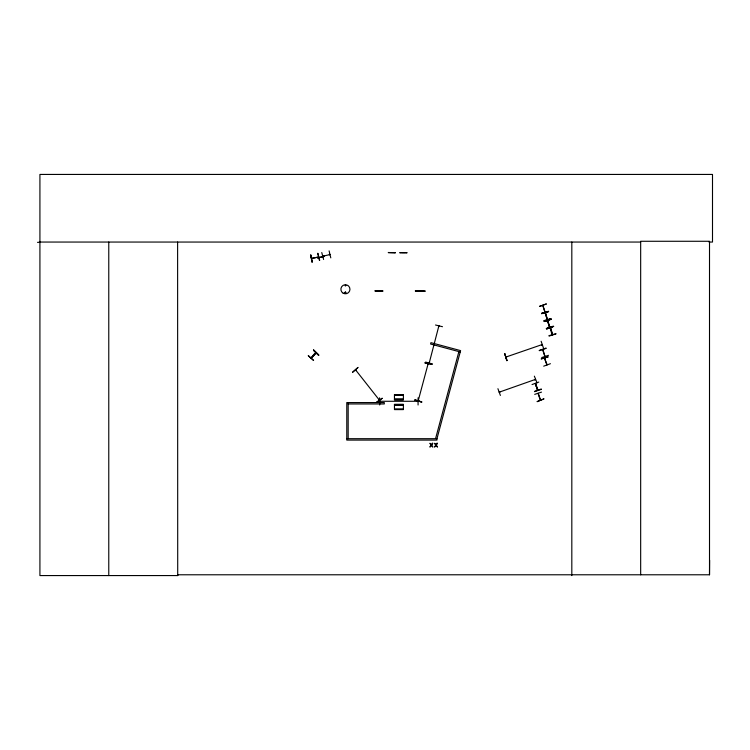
<?xml version="1.0" encoding="UTF-8"?>
<svg xmlns="http://www.w3.org/2000/svg" width="750" height="750" viewBox="0 0 750 750"><rect width="100%" height="100%" fill="white"/><g stroke="black" fill="none" stroke-linecap="round" stroke-linejoin="round"><path stroke-width="1.12" d="M708.994 242.053L712.5 242.053L712.5 174.431L39.919 174.431L39.919 575.569L177.713 575.569L177.619 574.781L709.509 574.781L709.612 560.278M418.641 400.228L418.444 400.837M427.894 364.425L428.137 363.712L427.931 364.378M428.906 362.784L429.384 362.241L429.188 363.009M439.116 325.941L438.637 326.484M537.647 390.188L535.312 383.409L537.562 390.216M537.45 389.484L537.703 389.344M546.853 364.959L544.547 358.172M547.153 364.744L544.509 358.256M344.728 292.622C346.537 290.306 345.806 295.125 344.803 292.453M345.816 285.544C344.569 286.819 345.487 284.072 345.731 285.722M344.953 292.491C345.816 294.244 346.022 291.272 345.056 292.406M540.272 400.144L538.013 393.337M506.053 357.3L506.531 356.756M535.519 379.706L534.881 379.922M542.306 344.822L541.594 344.691M545.128 312.131L542.831 305.419M545.344 313.397L545.419 312.638L547.144 319.584L545.138 312.703M547.491 319.462L547.303 318.863M549.506 327.262L547.537 320.531M549.394 326.625L549.891 327.281M550.388 328.678C550.462 324 554.644 345.787 550.209 327.825M552.525 334.462L551.981 333.919M355.641 369.947L379.331 400.05M421.688 402.103L414.853 399.909L421.697 402.066M425.597 362.072L432.516 363.938M435.525 325.003L442.491 326.719M418.556 400.716L418.406 400.012M427.95 364.406L428.119 363.778L418.219 400.706M429.253 362.878L438.872 325.875L438.984 326.578M431.822 364.256L424.791 362.831L431.812 364.294M458.888 351.6L435.628 438.412L436.969 438.769L436.969 440.091L346.781 440.091L346.781 402.572L384.3 402.572L384.3 403.959L348.169 403.959M318.469 257.091L311.681 258.216M322.884 255.853L323.588 255.694M310.941 357.778L311.625 357.553M316.163 352.922C303.834 366.975 317.006 349.556 315.637 353.512M505.941 357.037L506.625 356.803L506.175 357.262M534.778 379.641L535.416 379.406L499.247 392.166M499.228 391.903L499.913 391.959M356.091 370.509L355.594 369.891M318.506 257.025L311.606 258.562M323.1 256.134L329.953 254.588M418.059 401.531L417.338 401.531M542.644 349.809L544.847 356.316M540.553 399.966L538.275 393.328M547.453 319.387L545.456 312.759M549.853 327.216L547.781 320.456M552.516 334.547L550.528 327.891M379.678 401.278L418.05 401.278L417.356 401.259M380.325 401.559L379.678 401.531M313.509 350.25L318.619 355.284M316.097 352.913L311.156 357.966M313.575 360.384L308.222 355.613L313.547 360.422M352.669 372.159L358.05 367.425L352.697 372.206M376.462 402.403L382.284 398.203L376.434 402.366M506.625 356.803L506.016 357.019L542.231 344.541M542.128 344.55L541.725 345.066M543.459 348.047L541.125 341.259M548.034 356.887L541.153 358.941L548.044 356.934M550.425 363.703L543.694 366.169M499.922 391.922L499.397 392.147M500.391 395.428L497.916 388.697M538.781 382.087L532.05 384.553M534.459 391.406L541.219 389.034M534.544 391.659L541.322 389.316M546.009 348.066L539.241 350.438M539.325 350.681L546.103 348.356M544.941 356.363L542.953 349.706M548.503 355.322L541.697 357.553M534.712 394.369L541.509 392.119M546.272 303.994L539.522 306.422M539.503 306.375L546.262 303.956M541.631 313.378L548.569 311.241M541.716 313.659L548.672 311.578L541.603 313.284L541.828 313.706M543.938 320.663L550.8 318.581M544.012 320.916L550.884 318.863M544.209 321.488L551.072 319.406M546.328 328.444L553.2 326.409M546.422 328.744L553.172 326.306L546.431 328.772M548.991 335.691L555.872 333.703M549.094 336.047L555.947 333.956M311.981 262.031L310.772 254.953L312.009 262.022M317.775 253.369L319.716 260.278M329.109 250.894L330.797 257.859M329.719 254.259L329.316 254.728M317.541 257.841L324.375 256.416M324.431 256.322L317.484 257.934M381.609 290.963L382.247 290.709L381.525 291.075M415.688 291C440.259 291.422 409.247 290.653 416.334 291M380.4 401.522L379.828 401.569M379.697 404.991L379.603 397.819M418.078 404.991L418.078 397.819M37.5 242.334L39.919 242.325M39.919 242.053L640.669 242.053M389.747 252.703L393.863 252.703M401.4 252.703L405.516 252.703M395.334 252.816L388.238 252.487L389.006 252.816M399.881 252.731L406.978 252.816M394.444 394.613L403.406 394.613M394.462 394.913L403.387 394.913M394.387 399.337L403.453 399.337M394.387 399.609L403.453 399.609M394.453 399.919L403.397 399.919M394.453 404.306L403.397 404.306M394.387 404.616L403.453 404.616M394.387 404.887L403.453 404.887M394.444 409.603L403.406 409.603M346.781 438.694L436.969 438.694L460.594 350.616L430.931 342.666L430.575 344.016L460.228 351.956M378.834 399.431L379.35 400.012L378.637 399.684M414.834 400.003L421.762 401.812M544.913 312.281L542.85 305.494M547.716 321.206L547.856 320.587M355.744 370.603L355.463 370.191M313.772 349.988L318.872 355.031M313.584 350.184L318.684 355.219L313.547 350.212M544.697 358.8L544.978 359.391M537.6 390.038L535.378 383.588M537.056 382.8L534.347 376.153M535.575 383.391L537.9 390.019M504.778 353.784L507.122 360.553M547.5 320.663L549.544 327.413M323.606 259.491L321.769 252.553M317.869 253.341L319.406 260.344M310.734 254.962L312.319 261.947M421.988 291.094L422.709 290.709L415.744 291M709.509 574.781L709.509 241.275L640.669 241.275L640.669 574.781M571.819 242.053L571.819 575.569M406.903 252.731L406.256 252.731M400.528 252.731L399.928 252.816M395.25 252.731L394.528 252.816M348.169 402.572L348.169 438.694M177.609 242.053L177.713 575.569M108.769 242.053L108.769 575.569M432.319 443.287L431.4 444.769L429.919 443.287L431.081 445.172L429.881 447.075L431.363 445.556L432.863 447.075L431.681 445.153L432.863 443.287L432.319 443.287M436.969 443.287L436.05 444.769L434.569 443.287L435.741 445.172L434.531 447.075L436.012 445.556L437.512 447.075L436.331 445.153L437.512 443.287L436.969 443.287M504.797 353.775L506.831 360.656L504.797 353.775M543.853 398.906L537.206 401.616L543.853 398.906M550.978 319.106L544.228 321.534L550.969 319.069M553.641 326.372L546.9 328.837L553.641 326.372M375.881 290.747C369.469 291.234 395.419 290.944 375.272 290.972L375.881 290.747M403.406 394.8L394.444 394.8L394.462 399.028L403.397 399.028L403.397 394.8M403.397 405.188L394.453 405.188L394.462 409.163L403.387 409.163L403.387 405.188M403.406 409.425L394.444 409.425L403.406 409.434M343.153 293.194A4.537 4.537 0 0 0 349.959 289.266A4.537 4.537 0 0 0 343.153 285.338A4.537 4.537 0 0 0 343.153 293.194"/></g></svg>
